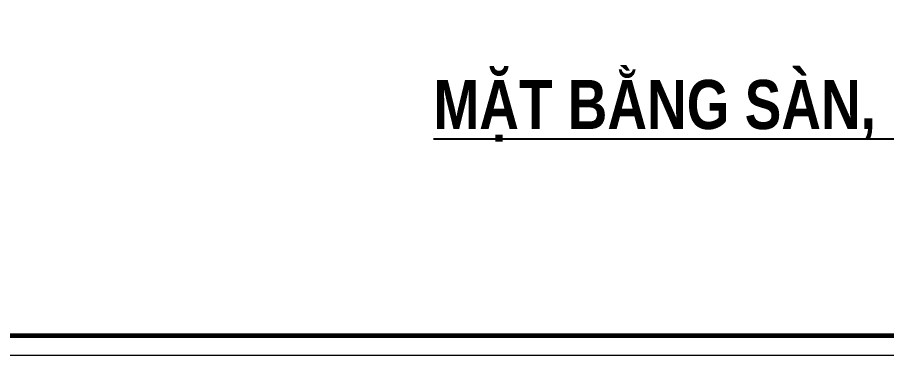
# Model space of a CAD drawing. Header units: millimetres. Extents: x -519517 to -431282, y -372679 to 113618.
# Drawn here: x -477876 to -465669, y -291019 to -286263 of the extents above; entities that cross this region are included whole.
import ezdxf
from ezdxf.enums import TextEntityAlignment as Align

# ---------------------------------------------------------------- set-up
doc = ezdxf.new("R2010")
doc.units = ezdxf.units.MM
doc.header["$LTSCALE"] = 5
doc.linetypes.add('CENTER2', pattern=[28.575, 19.05, -3.175, 3.175, -3.175])
doc.layers.get('0').update_dxf_attribs({"linetype": 'CENTER2'})
for name, color, linetype, lineweight in [('Khungten_LCDI', 7, 'Continuous', 25), ('LC Net thay', 7, 'Continuous', 25), ('LC Text1', 3, 'Continuous', 20), ('LC Text2', 7, 'Continuous', 25)]:
    doc.layers.add(name, color=color, linetype=linetype, lineweight=lineweight)
doc.styles.add('Khungten', font='VHAVAN.TTF', dxfattribs={"width": 0.9, "height": 5000})
doc.styles.add('LC 1', font='VHAVANB.TTF')
doc.styles.add('LC3', font='VHARIALB.TTF', dxfattribs={"width": 0.8})
doc.styles.add('Title', font='VHBLACK.TTF')

# ---------------------------------------------------------------- blocks, each defined once
blk = doc.blocks.new('lcdi fix')
at = {"layer": 'Defpoints', "lineweight": 0}
blk.add_lwpolyline([(-1200, -14850), (-1200, 14850), (40800, 14850), (40800, -14850)], close=True, dxfattribs=at)
at = {"layer": 'Khungten_LCDI', "color": 5, "lineweight": 60}
blk.add_lwpolyline([(0, -14650), (0, 14650), (40600, 14650), (40600, -14650)], close=True, dxfattribs=at)
at = {"color": 7, "style": 'Khungten', "width": 0.8}
for tag, p in [('REVISION', (39498.8, -10746.3)), ('NGAYHT', (39546.1, -11609.4))]:
    blk.add_attdef(tag, text='', height=200, dxfattribs=at).set_placement(p, align=Align.CENTER)
at = {"layer": 'LC Text1', "style": 'Title', "width": 3.882085}
for tag, p, p2 in [('TENBANVE1', (36912.7, -8885.8), (40339.1, -8885.8)), ('TENBANVE2', (36912.7, -9562.5), (40339.1, -9562.5))]:
    blk.add_attdef(tag, text='', height=250, dxfattribs=at).set_placement(p, p2, align=Align.FIT)
at = {"layer": 'LC Text1', "style": 'Title', "width": 0.7}
blk.add_attdef('SOBANVE', text='', height=250, dxfattribs=at).set_placement((39562, -13896.2), align=Align.CENTER)
blk = doc.blocks.new('TIEUDE1')
at = {"layer": 'LC Text2', "color": 7, "style": 'LC 1'}
blk.add_attdef('TIªU§Ò', text='', height=5, dxfattribs=at).set_placement((0, 0), align=Align.BOTTOM_CENTER)
blk.add_attdef('TL', text='', height=3, dxfattribs=at).set_placement((0, -2), align=Align.TOP_CENTER)

msp = doc.modelspace()

# ---------------------------------------------------------------- block references
at = {"layer": 'LC Net thay', "xscale": 1.400000036310157, "yscale": 1.400000036310157, "zscale": 1.400000036310157}
msp.add_blockref('lcdi fix', (-488401.8, -270228.6), dxfattribs=at)
at = {"layer": 'LC Text2'}
ref = msp.add_blockref('TIEUDE1', (-463677, -288039.9), dxfattribs=dict(at, xscale=140.1625041181867, yscale=140.1625041181867, zscale=140.1625041181867))
ref.add_attrib('TIªU§Ò', '%%UmÆt b»ng sµn, lanh t« bæ sung tÇng 2', dxfattribs={"color": 7, "height": 690.218, "style": 'LC3', "width": 0.8}).set_placement((-463677, -288039.9), align=Align.BOTTOM_CENTER)

doc.saveas('drawing.dxf')
